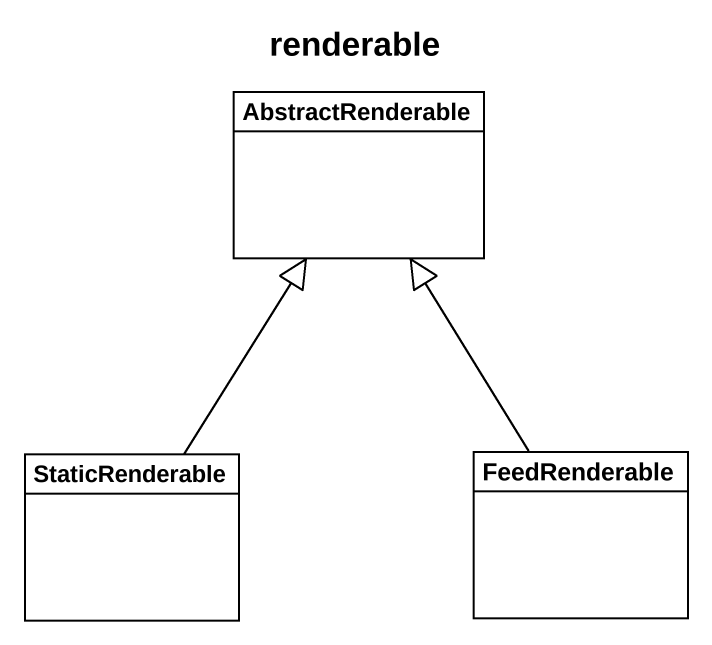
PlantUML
@startuml
title renderable
hide circle
hide empty members
class AbstractRenderable
class StaticRenderable
class FeedRenderable
StaticRenderable -up-|> AbstractRenderable
FeedRenderable -up-|> AbstractRenderable
@enduml
